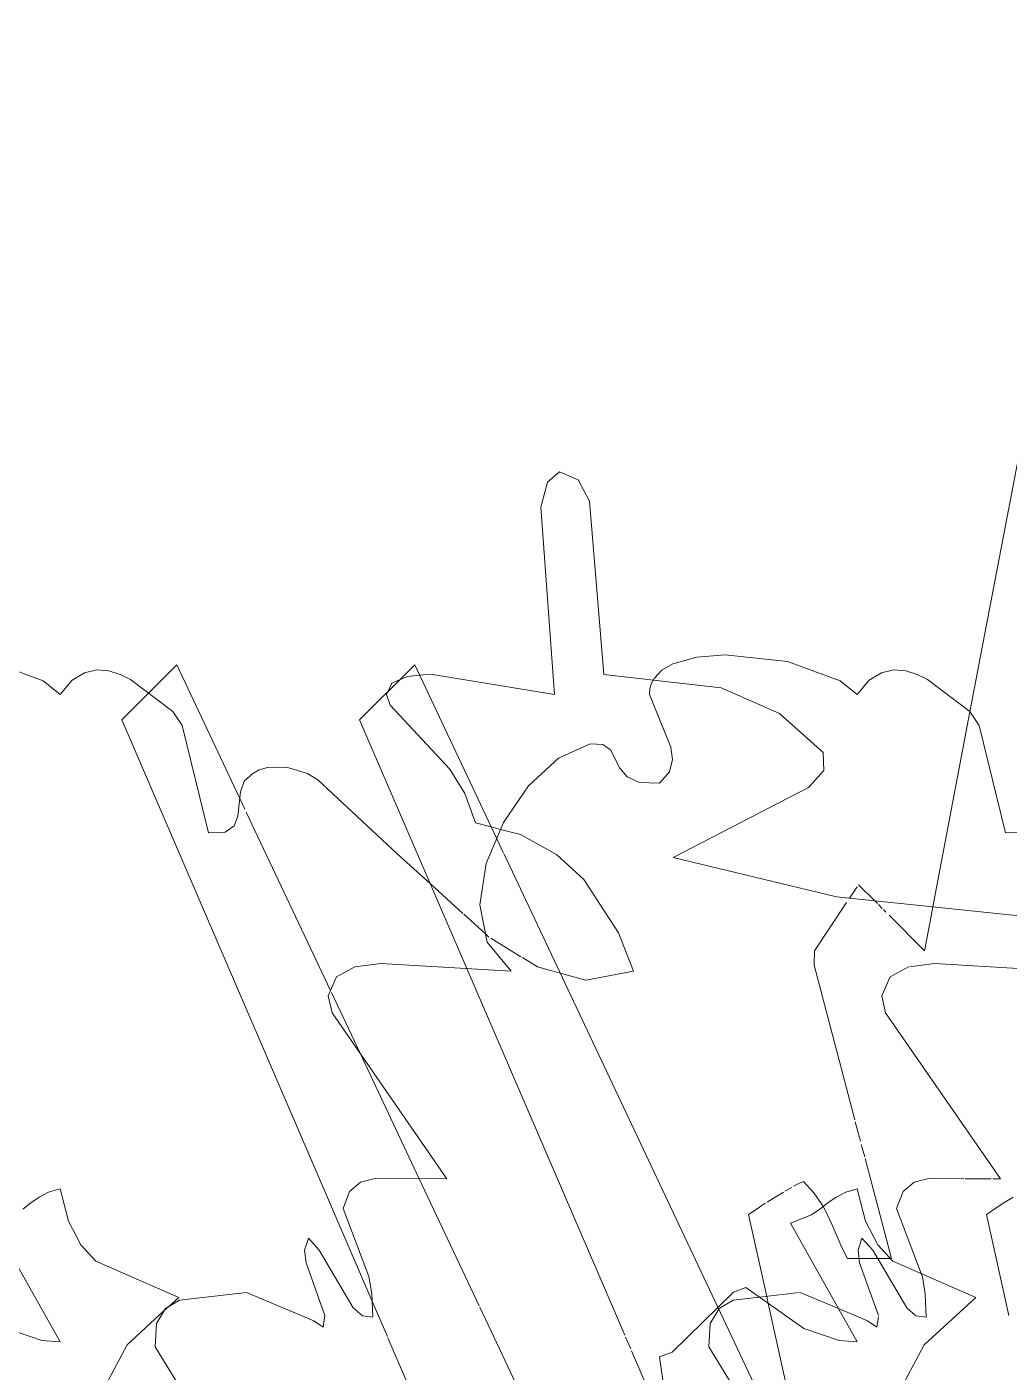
# Model space of a CAD drawing. Header units: inches. Extents: x 1275 to 2881, y -101 to 461.
# Drawn here: x 1384.38 to 1397.63, y 27.86 to 46 of the extents above; entities that cross this region are included whole.
import ezdxf

# ---------------------------------------------------------------- set-up
doc = ezdxf.new("R2010")
doc.units = ezdxf.units.IN
doc.header["$MEASUREMENT"] = 0
doc.layers.add('A-DETL-GENF-1', color=7, linetype='Continuous', lineweight=9)
doc.layers.add('A-DETL-GENF-2', color=253, linetype='Continuous', lineweight=9)

# ---------------------------------------------------------------- blocks, each defined once
blk = doc.blocks.new('magnolia 26756 - magnolia 26756-1522554-BUILDING SECTION - EAST_WEST _ PREP KITCHEN - LOOKING SOUTH')
at = {"layer": 'A-DETL-GENF-1'}
for p, q in [((1393.096, 37.411), (1392.947, 37.325)), ((1393.416, 37.502), (1393.096, 37.411)), ((1393.801, 37.534), (1393.416, 37.502)), ((1394.639, 37.445), (1393.801, 37.534)), ((1395.351, 37.183), (1394.639, 37.445)), ((1392.841, 37.215), (1392.807, 37.15)), ((1392.947, 37.325), (1392.841, 37.215)), ((1395.742, 37.189), (1395.579, 37)), ((1395.909, 37.292), (1395.742, 37.189)), ((1396.075, 37.329), (1395.909, 37.292)), ((1396.237, 37.315), (1396.075, 37.329)), ((1396.389, 37.266), (1396.237, 37.315)), ((1396.527, 37.2), (1396.389, 37.266)), ((1397.099, 36.768), (1396.527, 37.2)), ((1392.786, 37.078), (1392.78, 37)), ((1392.807, 37.15), (1392.786, 37.078)), ((1395.579, 37), (1395.351, 37.183)), ((1392.78, 37), (1393.066, 36.288)), ((1397.226, 36.578), (1397.099, 36.768)), ((1397.579, 35.134), (1397.226, 36.578)), ((1391.98, 36.334), (1391.551, 36.139)), ((1392.152, 36.325), (1391.98, 36.334)), ((1392.253, 36.25), (1392.152, 36.325)), ((1393.066, 36.288), (1393.09, 36.12)), ((1391.551, 36.139), (1391.148, 35.766)), ((1392.381, 36.004), (1392.253, 36.25)), ((1393.09, 36.12), (1393.047, 35.957)), ((1392.478, 35.887), (1392.381, 36.004)), ((1393.047, 35.957), (1392.913, 35.8)), ((1391.148, 35.766), (1390.811, 35.273)), ((1392.644, 35.811), (1392.478, 35.887)), ((1392.913, 35.8), (1392.644, 35.811)), ((1390.811, 35.273), (1390.579, 34.718)), ((1397.804, 35.143), (1397.579, 35.134)), ((1390.579, 34.718), (1390.493, 34.16)), ((1390.493, 34.16), (1390.591, 33.657)), ((1390.591, 33.657), (1390.913, 33.267)), ((1388.806, 33.324), (1388.558, 33.189)), ((1389.155, 33.37), (1388.806, 33.324)), ((1390.913, 33.267), (1389.155, 33.37)), ((1388.558, 33.189), (1388.447, 32.934)), ((1388.447, 32.934), (1388.499, 32.706)), ((1388.499, 32.706), (1390.046, 30.467)), ((1388.733, 30.298), (1388.647, 30.067)), ((1388.882, 30.422), (1388.733, 30.298)), ((1389.078, 30.47), (1388.882, 30.422)), ((1390.046, 30.467), (1389.078, 30.47)), ((1395.425, 30.285), (1395.579, 30.334)), ((1395.579, 30.334), (1395.693, 29.895)), ((1395.076, 30.06), (1395.183, 30.141)), ((1395.183, 30.141), (1395.296, 30.218)), ((1395.296, 30.218), (1395.425, 30.285)), ((1388.647, 30.067), (1388.995, 29.149)), ((1394.68, 29.867), (1394.963, 29.983)), ((1394.963, 29.983), (1395.076, 30.06)), ((1395.579, 28.267), (1394.68, 29.867)), ((1395.693, 29.895), (1395.857, 29.579)), ((1388.18, 29.667), (1388.129, 29.506)), ((1388.324, 29.506), (1388.18, 29.667)), ((1395.857, 29.579), (1396.063, 29.358)), ((1388.129, 29.506), (1388.148, 29.333)), ((1388.785, 28.726), (1388.324, 29.506)), ((1388.148, 29.333), (1388.403, 28.623)), ((1396.063, 29.358), (1397.179, 28.867)), ((1388.995, 29.149), (1389.033, 28.914)), ((1387.347, 28.934), (1386.442, 28.831)), ((1388.253, 28.551), (1387.347, 28.934)), ((1389.033, 28.914), (1389.047, 28.601)), ((1393.083, 28.131), (1393.91, 28.937)), ((1393.91, 28.937), (1394.08, 29.001)), ((1394.08, 29.001), (1394.861, 28.45)), ((1397.179, 28.867), (1396.484, 28.23)), ((1386.252, 28.717), (1386.133, 28.516)), ((1386.442, 28.831), (1386.252, 28.717)), ((1388.907, 28.621), (1388.785, 28.726)), ((1386.133, 28.516), (1386.113, 28.201)), ((1388.38, 28.467), (1388.253, 28.551)), ((1388.403, 28.623), (1388.38, 28.467)), ((1389.047, 28.601), (1388.907, 28.621)), ((1394.861, 28.45), (1395.335, 28.285)), ((1386.113, 28.201), (1386.848, 27.005)), ((1392.913, 28.067), (1393.083, 28.131)), ((1395.335, 28.285), (1395.579, 28.267)), ((1396.484, 28.23), (1396.113, 27.534)), ((1393.005, 27.446), (1392.913, 28.067))]:
    blk.add_line(p, q, dxfattribs=at)
blk = doc.blocks.new('lupin 26755 - lupin 26755-V5-BUILDING SECTION - EAST_WEST _ PREP KITCHEN - LOOKING SOUTH')
at = {"layer": 'A-DETL-GENF-1'}
for p, q in [((1389.613, 37.399), (1388.871, 36.657)), ((1390.72, 35.053), (1389.613, 37.399)), ((1388.871, 36.657), (1390.317, 33.302)), ((1395.107, 25.758), (1393.702, 28.735))]:
    blk.add_line(p, q, dxfattribs=at)
at = {"layer": 'A-DETL-GENF-2'}
for p, q in [((1390.811, 34.86), (1390.72, 35.053)), ((1393.702, 28.735), (1390.818, 34.844)), ((1390.317, 33.302), (1392.446, 28.36)), ((1397.549, 30.137), (1397.425, 30.055)), ((1397.683, 30.221), (1397.549, 30.137)), ((1397.425, 30.055), (1397.324, 29.984)), ((1397.324, 29.984), (1397.626, 28.623)), ((1392.458, 28.333), (1392.526, 28.174)), ((1392.537, 28.149), (1392.908, 27.287))]:
    blk.add_line(p, q, dxfattribs=at)
blk = doc.blocks.new('lupin 26755 - lupin 26755-V7-BUILDING SECTION - EAST_WEST _ PREP KITCHEN - LOOKING SOUTH')
at = {"layer": 'A-DETL-GENF-1'}
for p, q in [((1397.101, 36.764), (1398.861, 46)), ((1386.404, 37.399), (1386.022, 37.017)), ((1387.254, 35.597), (1386.404, 37.399))]:
    blk.add_line(p, q, dxfattribs=at)
at = {"layer": 'A-DETL-GENF-2'}
for p, q in [((1386.022, 37.017), (1385.662, 36.657)), ((1385.662, 36.657), (1389.037, 28.825)), ((1396.6, 34.134), (1397.101, 36.764)), ((1387.322, 35.453), (1387.254, 35.597)), ((1388.478, 33.005), (1387.342, 35.41)), ((1395.579, 34.405), (1395.476, 34.25)), ((1395.816, 34.215), (1395.598, 34.433)), ((1395.438, 34.193), (1395.005, 33.543)), ((1395.852, 34.179), (1395.816, 34.215)), ((1395.917, 34.114), (1395.867, 34.164)), ((1396.582, 34.036), (1396.6, 34.134)), ((1395.968, 34.063), (1395.934, 34.097)), ((1396.488, 33.543), (1396.01, 34.021)), ((1396.488, 33.543), (1396.581, 34.032)), ((1395.005, 33.543), (1394.998, 33.349)), ((1394.998, 33.349), (1395.548, 31.263)), ((1388.876, 32.16), (1388.489, 32.98)), ((1389.675, 30.468), (1388.876, 32.16)), ((1395.555, 31.237), (1395.625, 30.974)), ((1395.636, 30.932), (1395.681, 30.763)), ((1395.687, 30.74), (1396.043, 29.391)), ((1390.483, 28.755), (1389.675, 30.468)), ((1394.697, 30.352), (1394.606, 30.3)), ((1394.81, 30.412), (1394.723, 30.366)), ((1394.857, 30.429), (1394.812, 30.413)), ((1394.994, 30.28), (1394.857, 30.429)), ((1394.34, 30.137), (1394.216, 30.055)), ((1394.474, 30.221), (1394.364, 30.152)), ((1394.586, 30.288), (1394.474, 30.221)), ((1395.099, 30.131), (1394.994, 30.279)), ((1395.12, 30.093), (1395.099, 30.131)), ((1394.216, 30.055), (1394.115, 29.984)), ((1394.115, 29.984), (1394.36, 28.882)), ((1395.181, 29.983), (1395.12, 30.093)), ((1395.248, 29.835), (1395.181, 29.983)), ((1395.309, 29.687), (1395.248, 29.835)), ((1395.374, 29.539), (1395.309, 29.687)), ((1395.45, 29.391), (1395.374, 29.539)), ((1395.607, 29.391), (1395.45, 29.391)), ((1395.857, 29.391), (1395.607, 29.391)), ((1396.032, 29.391), (1395.857, 29.391)), ((1394.36, 28.882), (1394.381, 28.788)), ((1389.037, 28.825), (1389.246, 28.34)), ((1392.362, 24.776), (1390.492, 28.736)), ((1394.381, 28.788), (1395.007, 25.97)), ((1389.253, 28.323), (1389.815, 27.019))]:
    blk.add_line(p, q, dxfattribs=at)
blk = doc.blocks.new('magnolia 26756 - magnolia 26756-V10-BUILDING SECTION - EAST_WEST _ PREP KITCHEN - LOOKING SOUTH')
at = {"layer": 'A-DETL-GENF-1'}
for p, q in [((1391.565, 40), (1391.402, 39.863)), ((1391.817, 39.894), (1391.565, 40)), ((1391.402, 39.863), (1391.314, 39.526)), ((1391.97, 39.607), (1391.817, 39.894)), ((1392.165, 37.267), (1391.97, 39.607)), ((1391.314, 39.526), (1391.498, 37)), ((1384.603, 37.183), (1383.891, 37.445)), ((1384.994, 37.189), (1384.832, 37)), ((1385.161, 37.292), (1384.994, 37.189)), ((1385.328, 37.329), (1385.161, 37.292)), ((1385.489, 37.315), (1385.328, 37.329)), ((1385.641, 37.266), (1385.489, 37.315)), ((1385.779, 37.2), (1385.641, 37.266)), ((1386.351, 36.768), (1385.779, 37.2)), ((1389.408, 37.194), (1389.307, 37.151)), ((1389.824, 37.274), (1389.679, 37.258)), ((1391.498, 37), (1389.824, 37.274)), ((1392.834, 37.19), (1392.165, 37.267)), ((1384.832, 37), (1384.603, 37.183)), ((1389.307, 37.151), (1389.249, 37.035)), ((1386.478, 36.578), (1386.351, 36.768)), ((1386.832, 35.134), (1386.478, 36.578)), ((1387.431, 35.934), (1387.313, 35.83)), ((1387.518, 35.98), (1387.431, 35.934)), ((1387.626, 36.012), (1387.518, 35.98)), ((1387.883, 36.019), (1387.626, 36.012)), ((1388.166, 35.933), (1387.883, 36.019)), ((1388.305, 35.847), (1388.166, 35.933)), ((1387.313, 35.83), (1387.263, 35.684)), ((1389.373, 34.853), (1388.305, 35.847)), ((1387.263, 35.684), (1387.23, 35.359)), ((1387.178, 35.226), (1387.057, 35.143)), ((1387.23, 35.359), (1387.178, 35.226)), ((1390.645, 35.212), (1390.772, 35.179)), ((1387.057, 35.143), (1386.832, 35.134)), ((1389.825, 34.444), (1389.373, 34.853)), ((1384.677, 30.285), (1384.832, 30.334)), ((1384.832, 30.334), (1384.946, 29.895)), ((1384.328, 30.06), (1384.435, 30.141)), ((1384.435, 30.141), (1384.548, 30.218)), ((1384.548, 30.218), (1384.677, 30.285)), ((1384.832, 28.267), (1383.932, 29.867)), ((1384.946, 29.895), (1385.109, 29.579)), ((1385.109, 29.579), (1385.315, 29.358)), ((1385.315, 29.358), (1386.432, 28.867)), ((1386.432, 28.867), (1386.298, 28.745)), ((1386.232, 28.685), (1385.736, 28.23)), ((1384.113, 28.45), (1384.587, 28.285)), ((1384.587, 28.285), (1384.832, 28.267)), ((1385.736, 28.23), (1385.365, 27.534))]:
    blk.add_line(p, q, dxfattribs=at)
at = {"layer": 'A-DETL-GENF-2'}
for p, q in [((1389.515, 37.24), (1389.408, 37.194)), ((1389.679, 37.258), (1389.515, 37.24)), ((1393.745, 37.086), (1392.834, 37.19)), ((1389.249, 37.035), (1389.231, 37)), ((1394.534, 36.742), (1393.745, 37.086)), ((1389.231, 37), (1389.284, 36.853)), ((1389.284, 36.853), (1390.085, 35.992)), ((1395.12, 36.216), (1394.534, 36.742)), ((1395.132, 35.974), (1395.12, 36.216)), ((1390.085, 35.992), (1390.287, 35.662)), ((1394.922, 35.744), (1395.132, 35.974)), ((1393.098, 34.8), (1394.922, 35.744)), ((1390.287, 35.662), (1390.431, 35.267)), ((1390.431, 35.267), (1390.645, 35.212)), ((1390.772, 35.179), (1391.041, 35.109)), ((1391.041, 35.109), (1391.524, 34.841)), ((1391.524, 34.841), (1391.894, 34.504)), ((1395.301, 34.268), (1393.098, 34.8)), ((1391.894, 34.504), (1392.36, 33.782)), ((1390.264, 34.046), (1389.825, 34.444)), ((1397.897, 34), (1395.301, 34.268)), ((1390.568, 33.77), (1390.274, 34.036)), ((1390.615, 33.727), (1390.568, 33.77)), ((1392.36, 33.782), (1392.564, 33.267)), ((1391.046, 33.462), (1390.642, 33.711)), ((1391.267, 33.326), (1391.065, 33.45)), ((1391.575, 33.241), (1391.267, 33.326)), ((1391.922, 33.144), (1391.575, 33.241)), ((1392.564, 33.267), (1391.922, 33.144)), ((1386.298, 28.745), (1386.232, 28.685))]:
    blk.add_line(p, q, dxfattribs=at)
blk = doc.blocks.new('magnolia 26756 - magnolia 26756-V11-BUILDING SECTION - EAST_WEST _ PREP KITCHEN - LOOKING SOUTH')
at = {"layer": 'A-DETL-GENF-2'}
for p, q in [((1396.271, 33.324), (1396.024, 33.189)), ((1396.621, 33.37), (1396.286, 33.326)), ((1397.822, 33.3), (1396.621, 33.37)), ((1396.024, 33.189), (1395.912, 32.934)), ((1395.912, 32.934), (1395.964, 32.706)), ((1395.964, 32.706), (1397.512, 30.467)), ((1396.198, 30.298), (1396.112, 30.067)), ((1396.347, 30.422), (1396.198, 30.298)), ((1396.544, 30.47), (1396.347, 30.422)), ((1397.019, 30.469), (1396.544, 30.47)), ((1397.386, 30.468), (1397.038, 30.469)), ((1397.512, 30.467), (1397.409, 30.468)), ((1396.112, 30.067), (1396.445, 29.19)), ((1395.645, 29.667), (1395.594, 29.506)), ((1395.789, 29.506), (1395.645, 29.667)), ((1395.594, 29.506), (1395.613, 29.333)), ((1396.25, 28.726), (1395.789, 29.506)), ((1395.613, 29.333), (1395.869, 28.623)), ((1396.445, 29.19), (1396.461, 29.149)), ((1396.461, 29.149), (1396.498, 28.914)), ((1394.263, 28.871), (1393.907, 28.831)), ((1394.799, 28.933), (1394.263, 28.871)), ((1395.327, 28.717), (1394.812, 28.934)), ((1396.498, 28.914), (1396.512, 28.601)), ((1393.713, 28.711), (1393.598, 28.516)), ((1393.907, 28.831), (1393.717, 28.717)), ((1395.718, 28.551), (1395.327, 28.717)), ((1396.373, 28.621), (1396.25, 28.726)), ((1393.598, 28.516), (1393.579, 28.201)), ((1395.845, 28.467), (1395.718, 28.551)), ((1395.866, 28.605), (1395.845, 28.467)), ((1396.512, 28.601), (1396.373, 28.621)), ((1393.579, 28.201), (1394.313, 27.005))]:
    blk.add_line(p, q, dxfattribs=at)

msp = doc.modelspace()

# ---------------------------------------------------------------- block references
at = {"layer": 'A-DETL-GENF-1'}
for name in ['lupin 26755 - lupin 26755-V7-BUILDING SECTION - EAST_WEST _ PREP KITCHEN - LOOKING SOUTH', 'lupin 26755 - lupin 26755-V5-BUILDING SECTION - EAST_WEST _ PREP KITCHEN - LOOKING SOUTH', 'magnolia 26756 - magnolia 26756-V10-BUILDING SECTION - EAST_WEST _ PREP KITCHEN - LOOKING SOUTH', 'magnolia 26756 - magnolia 26756-1522554-BUILDING SECTION - EAST_WEST _ PREP KITCHEN - LOOKING SOUTH', 'magnolia 26756 - magnolia 26756-V11-BUILDING SECTION - EAST_WEST _ PREP KITCHEN - LOOKING SOUTH']:
    msp.add_blockref(name, (0, 0), dxfattribs=at)

doc.saveas('drawing.dxf')
